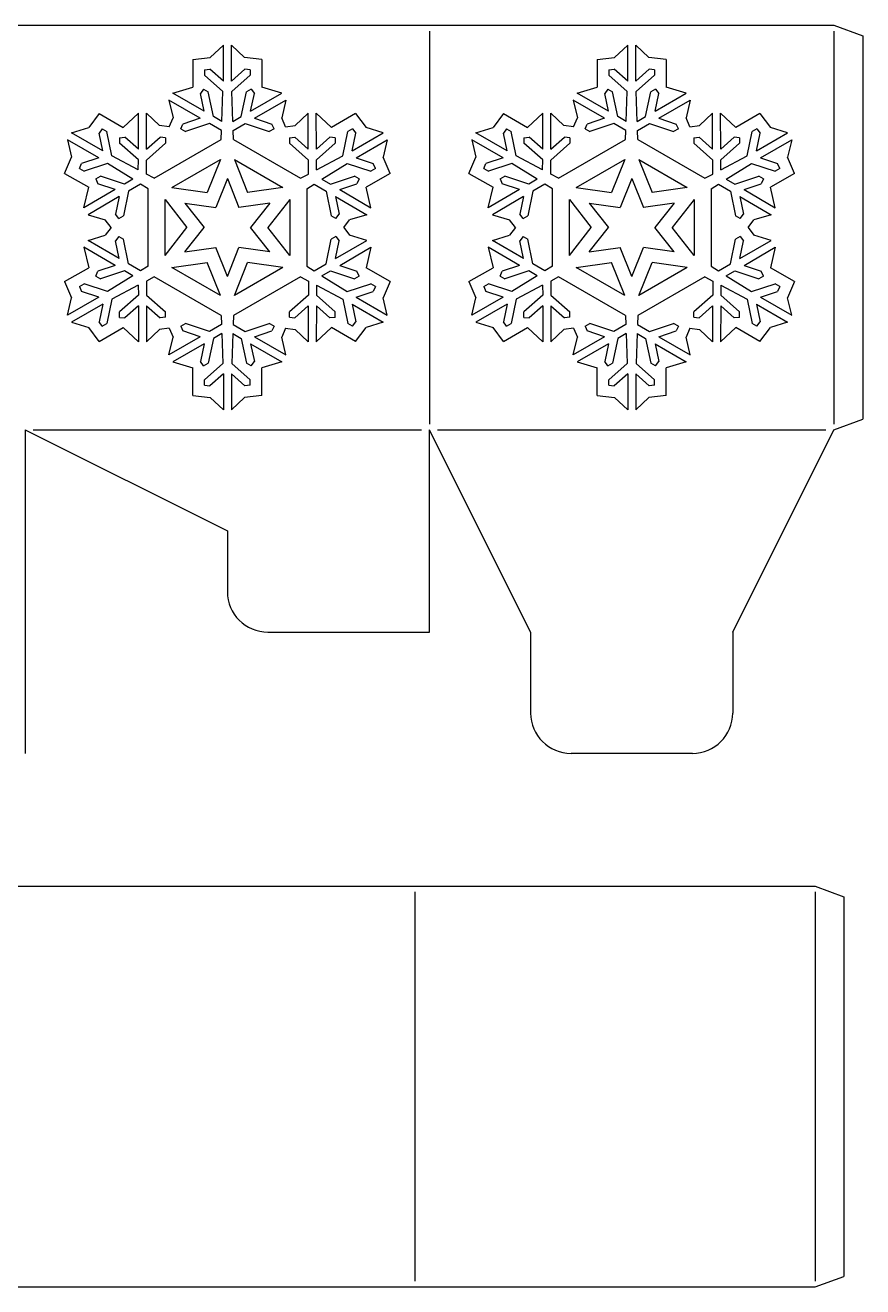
# Model space of a CAD drawing. Extents: x -153 to 132, y 187 to 406.
# Drawn here: x -12.7 to 132.3, y 187.5 to 405.7 of the extents above; entities that cross this region are included whole.
import ezdxf

# ---------------------------------------------------------------- set-up
doc = ezdxf.new("R2010")
doc.units = 0
doc.layers.get('0').update_dxf_attribs({"linetype": 'CONTINUOUS'})

msp = doc.modelspace()

# ---------------------------------------------------------------- linework, layer by layer
for p, q in [((-152.69, 405.74), (127.31, 405.74)), ((57.31, 404.74), (57.31, 336.74)), ((127.31, 405.74), (132.31, 403.92)), ((127.31, 404.74), (127.31, 336.74)), ((132.31, 403.92), (132.31, 337.57)), ((21.61, 402.31), (19.35, 400.17)), ((21.61, 396.06), (21.61, 402.31)), ((23.01, 396.06), (23.01, 402.31)), ((23.01, 402.31), (25.27, 400.17)), ((91.61, 402.31), (89.35, 400.17)), ((91.61, 396.06), (91.61, 402.31)), ((93.01, 396.06), (93.01, 402.31)), ((93.01, 402.31), (95.27, 400.17)), ((16.33, 399.83), (19.35, 400.17)), ((16.33, 399.83), (16.35, 395.02)), ((28.29, 399.83), (25.27, 400.17)), ((28.29, 399.83), (28.27, 395.02)), ((86.33, 399.83), (89.35, 400.17)), ((86.33, 399.83), (86.35, 395.02)), ((98.29, 399.83), (95.27, 400.17)), ((98.29, 399.83), (98.27, 395.02)), ((18.34, 398.04), (19.27, 398.15)), ((18.34, 398.04), (18.34, 397.11)), ((21.61, 396.06), (19.27, 398.15)), ((23.01, 396.06), (25.35, 398.15)), ((26.28, 398.04), (25.35, 398.15)), ((26.28, 398.04), (26.28, 397.11)), ((88.34, 398.04), (89.27, 398.15)), ((88.34, 398.04), (88.34, 397.11)), ((91.61, 396.06), (89.27, 398.15)), ((93.01, 396.06), (95.35, 398.15)), ((96.28, 398.04), (95.35, 398.15)), ((96.28, 398.04), (96.28, 397.11)), ((21.54, 394.26), (18.34, 397.11)), ((23.08, 394.26), (26.28, 397.11)), ((91.54, 394.26), (88.34, 397.11)), ((93.08, 394.26), (96.28, 397.11)), ((12.86, 393.96), (16.35, 395.02)), ((18.28, 390.86), (12.86, 393.96)), ((18.19, 394.69), (17.64, 393.93)), ((18.28, 390.86), (17.64, 393.93)), ((18.19, 394.69), (19, 394.22)), ((19.9, 389.93), (19, 394.22)), ((21.36, 389.1), (21.54, 394.26)), ((23.26, 389.1), (23.08, 394.26)), ((24.72, 389.93), (25.62, 394.22)), ((26.43, 394.69), (25.62, 394.22)), ((26.34, 390.86), (31.76, 393.96)), ((26.34, 390.86), (26.98, 393.93)), ((26.43, 394.69), (26.98, 393.93)), ((31.76, 393.96), (28.27, 395.02)), ((82.86, 393.96), (86.35, 395.02)), ((88.28, 390.86), (82.86, 393.96)), ((88.19, 394.69), (87.64, 393.93)), ((88.28, 390.86), (87.64, 393.93)), ((88.19, 394.69), (89, 394.22)), ((89.9, 389.93), (89, 394.22)), ((91.36, 389.1), (91.54, 394.26)), ((93.26, 389.1), (93.08, 394.26)), ((94.72, 389.93), (95.62, 394.22)), ((96.43, 394.69), (95.62, 394.22)), ((96.34, 390.86), (101.76, 393.96)), ((96.34, 390.86), (96.98, 393.93)), ((96.43, 394.69), (96.98, 393.93)), ((101.76, 393.96), (98.27, 395.02)), ((17.59, 389.65), (12.17, 392.75)), ((12.17, 392.75), (12.9, 389.73)), ((27.03, 389.65), (32.45, 392.75)), ((32.45, 392.75), (31.72, 389.73)), ((87.59, 389.65), (82.17, 392.75)), ((82.17, 392.75), (82.9, 389.73)), ((97.03, 389.65), (102.45, 392.75)), ((102.45, 392.75), (101.72, 389.73)), ((0.11, 390.46), (-1.7, 388.02)), ((0.11, 390.46), (4.27, 388.04)), ((6.93, 390.54), (4.27, 388.04)), ((6.9, 384.29), (6.93, 390.54)), ((8.3, 384.29), (8.32, 390.53)), ((8.32, 390.53), (10.58, 388.39)), ((12.24, 388.19), (12.9, 389.73)), ((14.24, 387.79), (14.61, 388.65)), ((17.59, 389.65), (14.61, 388.65)), ((19.21, 388.72), (15.06, 387.33)), ((21.3, 387.52), (19.21, 388.72)), ((21.36, 389.1), (19.9, 389.93)), ((23.26, 389.1), (24.72, 389.93)), ((23.32, 387.52), (25.41, 388.72)), ((25.41, 388.72), (29.56, 387.33)), ((27.03, 389.65), (30.01, 388.65)), ((30.38, 387.79), (30.01, 388.65)), ((32.38, 388.19), (31.72, 389.73)), ((36.3, 390.53), (34.04, 388.39)), ((36.32, 384.29), (36.3, 390.53)), ((37.69, 390.54), (40.35, 388.04)), ((37.72, 384.29), (37.69, 390.54)), ((44.51, 390.46), (40.35, 388.04)), ((44.51, 390.46), (46.32, 388.02)), ((70.11, 390.46), (68.3, 388.02)), ((70.11, 390.46), (74.27, 388.04)), ((76.93, 390.54), (74.27, 388.04)), ((76.9, 384.29), (76.93, 390.54)), ((78.3, 384.29), (78.32, 390.53)), ((78.32, 390.53), (80.58, 388.39)), ((82.24, 388.19), (82.9, 389.73)), ((84.24, 387.79), (84.61, 388.65)), ((87.59, 389.65), (84.61, 388.65)), ((89.21, 388.72), (85.06, 387.33)), ((91.3, 387.52), (89.21, 388.72)), ((91.36, 389.1), (89.9, 389.93)), ((93.26, 389.1), (94.72, 389.93)), ((93.32, 387.52), (95.41, 388.72)), ((95.41, 388.72), (99.56, 387.33)), ((97.03, 389.65), (100.01, 388.65)), ((100.38, 387.79), (100.01, 388.65)), ((102.38, 388.19), (101.72, 389.73)), ((106.3, 390.53), (104.04, 388.39)), ((106.32, 384.29), (106.3, 390.53)), ((107.69, 390.54), (110.35, 388.04)), ((107.72, 384.29), (107.69, 390.54)), ((114.51, 390.46), (110.35, 388.04)), ((114.51, 390.46), (116.32, 388.02)), ((-4.68, 387.13), (-1.7, 388.02)), ((0.73, 384.01), (-4.68, 387.13)), ((0.65, 387.83), (0.1, 387.08)), ((0.73, 384.01), (0.1, 387.08)), ((0.65, 387.83), (1.46, 387.36)), ((2.32, 383.17), (1.46, 387.36)), ((3.64, 386.28), (4.56, 386.38)), ((6.9, 384.29), (4.56, 386.38)), ((8.3, 384.29), (10.65, 386.36)), ((12.24, 388.19), (10.58, 388.39)), ((11.58, 386.25), (10.65, 386.36)), ((14.24, 387.79), (15.06, 387.33)), ((21.25, 385.99), (21.3, 387.52)), ((23.37, 385.99), (23.32, 387.52)), ((30.38, 387.79), (29.56, 387.33)), ((32.38, 388.19), (34.04, 388.39)), ((33.04, 386.25), (33.97, 386.36)), ((36.32, 384.29), (33.97, 386.36)), ((37.72, 384.29), (40.06, 386.38)), ((40.99, 386.28), (40.06, 386.38)), ((42.3, 383.17), (43.16, 387.36)), ((43.97, 387.83), (43.16, 387.36)), ((43.89, 384.01), (49.3, 387.13)), ((43.89, 384.01), (44.52, 387.08)), ((43.97, 387.83), (44.52, 387.08)), ((49.3, 387.13), (46.32, 388.02)), ((65.32, 387.13), (68.3, 388.02)), ((70.73, 384.01), (65.32, 387.13)), ((70.65, 387.83), (70.1, 387.08)), ((70.73, 384.01), (70.1, 387.08)), ((70.65, 387.83), (71.46, 387.36)), ((72.32, 383.17), (71.46, 387.36)), ((73.64, 386.28), (74.56, 386.38)), ((76.9, 384.29), (74.56, 386.38)), ((78.3, 384.29), (80.65, 386.36)), ((82.24, 388.19), (80.58, 388.39)), ((81.58, 386.25), (80.65, 386.36)), ((84.24, 387.79), (85.06, 387.33)), ((91.25, 385.99), (91.3, 387.52)), ((93.37, 385.99), (93.32, 387.52)), ((100.38, 387.79), (99.56, 387.33)), ((102.38, 388.19), (104.04, 388.39)), ((103.04, 386.25), (103.97, 386.36)), ((106.32, 384.29), (103.97, 386.36)), ((107.72, 384.29), (110.06, 386.38)), ((110.99, 386.28), (110.06, 386.38)), ((112.3, 383.17), (113.16, 387.36)), ((113.97, 387.83), (113.16, 387.36)), ((113.89, 384.01), (119.3, 387.13)), ((113.89, 384.01), (114.52, 387.08)), ((113.97, 387.83), (114.52, 387.08)), ((119.3, 387.13), (116.32, 388.02)), ((0.03, 382.8), (-5.38, 385.92)), ((-5.38, 385.92), (-4.66, 382.89)), ((3.64, 386.28), (3.64, 385.35)), ((6.9, 382.43), (3.64, 385.35)), ((8.29, 382.42), (11.57, 385.32)), ((9.64, 379.29), (21.25, 385.99)), ((11.58, 386.25), (11.57, 385.32)), ((23.37, 385.99), (34.98, 379.29)), ((33.04, 386.25), (33.05, 385.32)), ((36.33, 382.42), (33.05, 385.32)), ((37.72, 382.43), (40.99, 385.35)), ((40.99, 386.28), (40.99, 385.35)), ((44.59, 382.8), (50, 385.92)), ((50, 385.92), (49.28, 382.89)), ((70.03, 382.8), (64.62, 385.92)), ((64.62, 385.92), (65.34, 382.89)), ((73.64, 386.28), (73.64, 385.35)), ((76.9, 382.43), (73.64, 385.35)), ((78.29, 382.42), (81.57, 385.32)), ((79.64, 379.29), (91.25, 385.99)), ((81.58, 386.25), (81.57, 385.32)), ((93.37, 385.99), (104.98, 379.29)), ((103.04, 386.25), (103.05, 385.32)), ((106.33, 382.42), (103.05, 385.32)), ((107.72, 382.43), (110.99, 385.35)), ((110.99, 386.28), (110.99, 385.35)), ((114.59, 382.8), (120, 385.92)), ((120, 385.92), (119.28, 382.89)), ((-5.87, 380.11), (-4.66, 382.89)), ((0.03, 382.8), (-2.95, 381.81)), ((6.89, 380.74), (2.32, 383.17)), ((6.89, 380.74), (6.9, 382.43)), ((8.28, 380), (8.29, 382.42)), ((12.72, 377.67), (21.1, 382.51)), ((21.1, 382.51), (18.81, 376.81)), ((23.52, 382.51), (31.9, 377.67)), ((23.52, 382.51), (25.82, 376.81)), ((36.34, 380), (36.33, 382.42)), ((37.73, 380.74), (37.72, 382.43)), ((37.73, 380.74), (42.3, 383.17)), ((44.59, 382.8), (47.57, 381.81)), ((50.49, 380.11), (49.28, 382.89)), ((64.13, 380.11), (65.34, 382.89)), ((70.03, 382.8), (67.05, 381.81)), ((76.89, 380.74), (72.32, 383.17)), ((76.89, 380.74), (76.9, 382.43)), ((78.28, 380), (78.29, 382.42)), ((82.72, 377.67), (91.1, 382.51)), ((91.1, 382.51), (88.81, 376.81)), ((93.52, 382.51), (101.9, 377.67)), ((93.52, 382.51), (95.82, 376.81)), ((106.34, 380), (106.33, 382.42)), ((107.73, 380.74), (107.72, 382.43)), ((107.73, 380.74), (112.3, 383.17)), ((114.59, 382.8), (117.57, 381.81)), ((120.49, 380.11), (119.28, 382.89)), ((-5.87, 380.11), (-1.69, 377.72)), ((-3.32, 380.95), (-2.95, 381.81)), ((-3.32, 380.95), (-2.51, 380.49)), ((1.56, 381.84), (-2.51, 380.49)), ((5.94, 379.1), (1.56, 381.84)), ((9.64, 379.29), (8.28, 380)), ((34.98, 379.29), (36.34, 380)), ((38.68, 379.1), (43.06, 381.84)), ((43.06, 381.84), (47.13, 380.49)), ((50.49, 380.11), (46.31, 377.72)), ((47.94, 380.95), (47.13, 380.49)), ((47.94, 380.95), (47.57, 381.81)), ((64.13, 380.11), (68.31, 377.72)), ((66.68, 380.95), (67.05, 381.81)), ((66.68, 380.95), (67.49, 380.49)), ((71.56, 381.84), (67.49, 380.49)), ((75.94, 379.1), (71.56, 381.84)), ((79.64, 379.29), (78.28, 380)), ((104.98, 379.29), (106.34, 380)), ((108.68, 379.1), (113.06, 381.84)), ((113.06, 381.84), (117.13, 380.49)), ((120.49, 380.11), (116.31, 377.72)), ((117.94, 380.95), (117.13, 380.49)), ((117.94, 380.95), (117.57, 381.81)), ((-2.52, 374.17), (-1.69, 377.72)), ((-0.48, 379.15), (0.33, 379.61)), ((-0.48, 379.15), (-0.11, 378.29)), ((2.88, 377.31), (-0.11, 378.29)), ((4.49, 378.25), (0.33, 379.61)), ((5.94, 379.1), (4.49, 378.25)), ((7.28, 378.26), (5.19, 377.05)), ((8.58, 377.45), (7.28, 378.26)), ((12.72, 377.67), (18.81, 376.81)), ((22.31, 379.22), (20.3, 374.23)), ((22.31, 379.22), (24.32, 374.23)), ((31.9, 377.67), (25.82, 376.81)), ((36.05, 377.45), (37.35, 378.26)), ((37.35, 378.26), (39.43, 377.05)), ((38.68, 379.1), (40.14, 378.25)), ((40.14, 378.25), (44.3, 379.61)), ((41.75, 377.31), (44.73, 378.29)), ((45.1, 379.15), (44.3, 379.61)), ((45.1, 379.15), (44.73, 378.29)), ((47.15, 374.17), (46.31, 377.72)), ((67.48, 374.17), (68.31, 377.72)), ((69.52, 379.15), (70.33, 379.61)), ((69.52, 379.15), (69.89, 378.29)), ((72.88, 377.31), (69.89, 378.29)), ((74.49, 378.25), (70.33, 379.61)), ((75.94, 379.1), (74.49, 378.25)), ((77.28, 378.26), (75.19, 377.05)), ((78.58, 377.45), (77.28, 378.26)), ((82.72, 377.67), (88.81, 376.81)), ((92.31, 379.22), (90.3, 374.23)), ((92.31, 379.22), (94.32, 374.23)), ((101.9, 377.67), (95.82, 376.81)), ((106.05, 377.45), (107.35, 378.26)), ((107.35, 378.26), (109.43, 377.05)), ((108.68, 379.1), (110.14, 378.25)), ((110.14, 378.25), (114.3, 379.61)), ((111.75, 377.31), (114.73, 378.29)), ((115.1, 379.15), (114.3, 379.61)), ((115.1, 379.15), (114.73, 378.29)), ((117.15, 374.17), (116.31, 377.72)), ((2.88, 377.31), (-2.52, 374.17)), ((3.58, 376.11), (-1.82, 372.96)), ((3.58, 376.11), (2.95, 373.03)), ((5.19, 377.05), (4.32, 372.75)), ((8.58, 364.04), (8.58, 377.45)), ((11.52, 365.91), (11.52, 375.58)), ((11.52, 375.58), (15.3, 370.74)), ((33.11, 375.58), (29.32, 370.74)), ((33.11, 375.58), (33.11, 365.91)), ((36.05, 377.45), (36.05, 364.04)), ((39.43, 377.05), (40.3, 372.75)), ((41.04, 376.11), (46.44, 372.96)), ((41.04, 376.11), (41.67, 373.03)), ((41.75, 377.31), (47.15, 374.17)), ((72.88, 377.31), (67.48, 374.17)), ((73.58, 376.11), (68.18, 372.96)), ((73.58, 376.11), (72.95, 373.03)), ((75.19, 377.05), (74.32, 372.75)), ((78.58, 364.04), (78.58, 377.45)), ((81.52, 365.91), (81.52, 375.58)), ((81.52, 375.58), (85.3, 370.74)), ((103.11, 375.58), (99.32, 370.74)), ((103.11, 375.58), (103.11, 365.91)), ((106.05, 377.45), (106.05, 364.04)), ((109.43, 377.05), (110.3, 372.75)), ((111.04, 376.11), (116.44, 372.96)), ((111.04, 376.11), (111.67, 373.03)), ((111.75, 377.31), (117.15, 374.17)), ((14.97, 374.98), (18.29, 370.74)), ((14.97, 374.98), (20.3, 374.23)), ((29.65, 374.98), (24.32, 374.23)), ((29.65, 374.98), (26.33, 370.74)), ((84.97, 374.98), (88.29, 370.74)), ((84.97, 374.98), (90.3, 374.23)), ((99.65, 374.98), (94.32, 374.23)), ((99.65, 374.98), (96.33, 370.74)), ((-1.82, 372.96), (1.17, 372.08)), ((2.17, 370.74), (1.17, 372.08)), ((3.51, 372.28), (2.95, 373.03)), ((3.51, 372.28), (4.32, 372.75)), ((41.11, 372.28), (40.3, 372.75)), ((41.11, 372.28), (41.67, 373.03)), ((42.45, 370.74), (43.46, 372.08)), ((46.44, 372.96), (43.46, 372.08)), ((68.18, 372.96), (71.17, 372.08)), ((72.17, 370.74), (71.17, 372.08)), ((73.51, 372.28), (72.95, 373.03)), ((73.51, 372.28), (74.32, 372.75)), ((111.11, 372.28), (110.3, 372.75)), ((111.11, 372.28), (111.67, 373.03)), ((112.45, 370.74), (113.46, 372.08)), ((116.44, 372.96), (113.46, 372.08)), ((-1.82, 368.52), (1.17, 369.4)), ((2.17, 370.74), (1.17, 369.4)), ((3.51, 369.21), (2.95, 368.46)), ((3.51, 369.21), (4.32, 368.73)), ((11.52, 365.91), (15.3, 370.74)), ((14.97, 366.51), (18.29, 370.74)), ((29.65, 366.51), (26.33, 370.74)), ((33.11, 365.91), (29.32, 370.74)), ((41.11, 369.21), (40.3, 368.73)), ((41.11, 369.21), (41.67, 368.46)), ((42.45, 370.74), (43.46, 369.4)), ((46.44, 368.52), (43.46, 369.4)), ((68.18, 368.52), (71.17, 369.4)), ((72.17, 370.74), (71.17, 369.4)), ((73.51, 369.21), (72.95, 368.46)), ((73.51, 369.21), (74.32, 368.73)), ((81.52, 365.91), (85.3, 370.74)), ((84.97, 366.51), (88.29, 370.74)), ((99.65, 366.51), (96.33, 370.74)), ((103.11, 365.91), (99.32, 370.74)), ((111.11, 369.21), (110.3, 368.73)), ((111.11, 369.21), (111.67, 368.46)), ((112.45, 370.74), (113.46, 369.4)), ((116.44, 368.52), (113.46, 369.4)), ((2.88, 364.17), (-2.52, 367.32)), ((-2.52, 367.32), (-1.69, 363.77)), ((3.58, 365.38), (-1.82, 368.52)), ((3.58, 365.38), (2.95, 368.46)), ((5.19, 364.44), (4.32, 368.73)), ((14.97, 366.51), (20.3, 367.26)), ((22.31, 362.27), (20.3, 367.26)), ((22.31, 362.27), (24.32, 367.26)), ((29.65, 366.51), (24.32, 367.26)), ((39.43, 364.44), (40.3, 368.73)), ((41.04, 365.38), (46.44, 368.52)), ((41.04, 365.38), (41.67, 368.46)), ((41.75, 364.17), (47.15, 367.32)), ((47.15, 367.32), (46.31, 363.77)), ((72.88, 364.17), (67.48, 367.32)), ((67.48, 367.32), (68.31, 363.77)), ((73.58, 365.38), (68.18, 368.52)), ((73.58, 365.38), (72.95, 368.46)), ((75.19, 364.44), (74.32, 368.73)), ((84.97, 366.51), (90.3, 367.26)), ((92.31, 362.27), (90.3, 367.26)), ((92.31, 362.27), (94.32, 367.26)), ((99.65, 366.51), (94.32, 367.26)), ((109.43, 364.44), (110.3, 368.73)), ((111.04, 365.38), (116.44, 368.52)), ((111.04, 365.38), (111.67, 368.46)), ((111.75, 364.17), (117.15, 367.32)), ((117.15, 367.32), (116.31, 363.77)), ((12.72, 363.81), (18.81, 364.67)), ((21.1, 358.98), (18.81, 364.67)), ((23.52, 358.98), (25.82, 364.67)), ((31.9, 363.81), (25.82, 364.67)), ((82.72, 363.81), (88.81, 364.67)), ((91.1, 358.98), (88.81, 364.67)), ((93.52, 358.98), (95.82, 364.67)), ((101.9, 363.81), (95.82, 364.67)), ((-5.87, 361.38), (-1.69, 363.77)), ((-0.48, 362.34), (-0.11, 363.2)), ((2.88, 364.17), (-0.11, 363.2)), ((4.49, 363.24), (0.33, 361.87)), ((5.94, 362.39), (1.56, 359.65)), ((5.94, 362.39), (4.49, 363.24)), ((7.28, 363.22), (5.19, 364.44)), ((8.58, 364.04), (7.28, 363.22)), ((21.1, 358.98), (12.72, 363.81)), ((31.9, 363.81), (23.52, 358.98)), ((36.05, 364.04), (37.35, 363.22)), ((37.35, 363.22), (39.43, 364.44)), ((38.68, 362.39), (40.14, 363.24)), ((38.68, 362.39), (43.06, 359.65)), ((40.14, 363.24), (44.3, 361.87)), ((41.75, 364.17), (44.73, 363.2)), ((45.1, 362.34), (44.73, 363.2)), ((50.49, 361.38), (46.31, 363.77)), ((64.13, 361.38), (68.31, 363.77)), ((69.52, 362.34), (69.89, 363.2)), ((72.88, 364.17), (69.89, 363.2)), ((74.49, 363.24), (70.33, 361.87)), ((75.94, 362.39), (71.56, 359.65)), ((75.94, 362.39), (74.49, 363.24)), ((77.28, 363.22), (75.19, 364.44)), ((78.58, 364.04), (77.28, 363.22)), ((91.1, 358.98), (82.72, 363.81)), ((101.9, 363.81), (93.52, 358.98)), ((106.05, 364.04), (107.35, 363.22)), ((107.35, 363.22), (109.43, 364.44)), ((108.68, 362.39), (110.14, 363.24)), ((108.68, 362.39), (113.06, 359.65)), ((110.14, 363.24), (114.3, 361.87)), ((111.75, 364.17), (114.73, 363.2)), ((115.1, 362.34), (114.73, 363.2)), ((120.49, 361.38), (116.31, 363.77)), ((-5.87, 361.38), (-4.66, 358.59)), ((-3.32, 360.53), (-2.51, 361)), ((-3.32, 360.53), (-2.95, 359.68)), ((1.56, 359.65), (-2.51, 361)), ((-0.48, 362.34), (0.33, 361.87)), ((6.89, 360.74), (2.32, 358.32)), ((6.89, 360.74), (6.9, 359.06)), ((9.64, 362.2), (8.28, 361.48)), ((8.28, 361.48), (8.29, 359.06)), ((21.25, 355.5), (9.64, 362.2)), ((34.98, 362.2), (23.37, 355.5)), ((34.98, 362.2), (36.34, 361.48)), ((36.34, 361.48), (36.33, 359.06)), ((37.73, 360.74), (37.72, 359.06)), ((37.73, 360.74), (42.3, 358.32)), ((43.06, 359.65), (47.13, 361)), ((45.1, 362.34), (44.3, 361.87)), ((47.94, 360.53), (47.13, 361)), ((47.94, 360.53), (47.57, 359.68)), ((50.49, 361.38), (49.28, 358.59)), ((64.13, 361.38), (65.34, 358.59)), ((66.68, 360.53), (67.49, 361)), ((66.68, 360.53), (67.05, 359.68)), ((71.56, 359.65), (67.49, 361)), ((69.52, 362.34), (70.33, 361.87)), ((76.89, 360.74), (72.32, 358.32)), ((76.89, 360.74), (76.9, 359.06)), ((79.64, 362.2), (78.28, 361.48)), ((78.28, 361.48), (78.29, 359.06)), ((91.25, 355.5), (79.64, 362.2)), ((104.98, 362.2), (93.37, 355.5)), ((104.98, 362.2), (106.34, 361.48)), ((106.34, 361.48), (106.33, 359.06)), ((107.73, 360.74), (107.72, 359.06)), ((107.73, 360.74), (112.3, 358.32)), ((113.06, 359.65), (117.13, 361)), ((115.1, 362.34), (114.3, 361.87)), ((117.94, 360.53), (117.13, 361)), ((117.94, 360.53), (117.57, 359.68)), ((120.49, 361.38), (119.28, 358.59)), ((0.03, 358.69), (-5.38, 355.56)), ((-5.38, 355.56), (-4.66, 358.59)), ((0.03, 358.69), (-2.95, 359.68)), ((2.32, 358.32), (1.46, 354.12)), ((6.9, 359.06), (3.64, 356.14)), ((8.29, 359.06), (11.57, 356.17)), ((36.33, 359.06), (33.05, 356.17)), ((37.72, 359.06), (40.99, 356.14)), ((42.3, 358.32), (43.16, 354.12)), ((44.59, 358.69), (47.57, 359.68)), ((44.59, 358.69), (50, 355.56)), ((50, 355.56), (49.28, 358.59)), ((70.03, 358.69), (64.62, 355.56)), ((64.62, 355.56), (65.34, 358.59)), ((70.03, 358.69), (67.05, 359.68)), ((72.32, 358.32), (71.46, 354.12)), ((76.9, 359.06), (73.64, 356.14)), ((78.29, 359.06), (81.57, 356.17)), ((106.33, 359.06), (103.05, 356.17)), ((107.72, 359.06), (110.99, 356.14)), ((112.3, 358.32), (113.16, 354.12)), ((114.59, 358.69), (117.57, 359.68)), ((114.59, 358.69), (120, 355.56)), ((120, 355.56), (119.28, 358.59)), ((0.73, 357.48), (-4.68, 354.36)), ((0.73, 357.48), (0.1, 354.4)), ((3.64, 355.2), (3.64, 356.14)), ((6.9, 357.2), (4.56, 355.1)), ((6.9, 357.2), (6.93, 350.95)), ((8.3, 357.2), (8.32, 350.95)), ((8.3, 357.2), (10.65, 355.12)), ((11.58, 355.23), (11.57, 356.17)), ((33.04, 355.23), (33.05, 356.17)), ((36.32, 357.2), (33.97, 355.12)), ((36.32, 357.2), (36.3, 350.95)), ((37.72, 357.2), (37.69, 350.95)), ((37.72, 357.2), (40.06, 355.1)), ((40.99, 355.2), (40.99, 356.14)), ((43.89, 357.48), (49.3, 354.36)), ((43.89, 357.48), (44.52, 354.4)), ((70.73, 357.48), (65.32, 354.36)), ((70.73, 357.48), (70.1, 354.4)), ((73.64, 355.2), (73.64, 356.14)), ((76.9, 357.2), (74.56, 355.1)), ((76.9, 357.2), (76.93, 350.95)), ((78.3, 357.2), (78.32, 350.95)), ((78.3, 357.2), (80.65, 355.12)), ((81.58, 355.23), (81.57, 356.17)), ((103.04, 355.23), (103.05, 356.17)), ((106.32, 357.2), (103.97, 355.12)), ((106.32, 357.2), (106.3, 350.95)), ((107.72, 357.2), (107.69, 350.95)), ((107.72, 357.2), (110.06, 355.1)), ((110.99, 355.2), (110.99, 356.14)), ((113.89, 357.48), (119.3, 354.36)), ((113.89, 357.48), (114.52, 354.4)), ((-4.68, 354.36), (-1.7, 353.46)), ((0.65, 353.65), (0.1, 354.4)), ((0.65, 353.65), (1.46, 354.12)), ((3.64, 355.2), (4.56, 355.1)), ((11.58, 355.23), (10.65, 355.12)), ((14.24, 353.7), (15.06, 354.16)), ((14.24, 353.7), (14.61, 352.84)), ((19.21, 352.76), (15.06, 354.16)), ((21.3, 353.96), (19.21, 352.76)), ((21.25, 355.5), (21.3, 353.96)), ((23.37, 355.5), (23.32, 353.96)), ((23.32, 353.96), (25.41, 352.76)), ((25.41, 352.76), (29.56, 354.16)), ((30.38, 353.7), (29.56, 354.16)), ((30.38, 353.7), (30.01, 352.84)), ((33.04, 355.23), (33.97, 355.12)), ((40.99, 355.2), (40.06, 355.1)), ((43.97, 353.65), (43.16, 354.12)), ((43.97, 353.65), (44.52, 354.4)), ((49.3, 354.36), (46.32, 353.46)), ((65.32, 354.36), (68.3, 353.46)), ((70.65, 353.65), (70.1, 354.4)), ((70.65, 353.65), (71.46, 354.12)), ((73.64, 355.2), (74.56, 355.1)), ((81.58, 355.23), (80.65, 355.12)), ((84.24, 353.7), (85.06, 354.16)), ((84.24, 353.7), (84.61, 352.84)), ((89.21, 352.76), (85.06, 354.16)), ((91.3, 353.96), (89.21, 352.76)), ((91.25, 355.5), (91.3, 353.96)), ((93.37, 355.5), (93.32, 353.96)), ((93.32, 353.96), (95.41, 352.76)), ((95.41, 352.76), (99.56, 354.16)), ((100.38, 353.7), (99.56, 354.16)), ((100.38, 353.7), (100.01, 352.84)), ((103.04, 355.23), (103.97, 355.12)), ((110.99, 355.2), (110.06, 355.1)), ((113.97, 353.65), (113.16, 354.12)), ((113.97, 353.65), (114.52, 354.4)), ((119.3, 354.36), (116.32, 353.46)), ((0.11, 351.02), (-1.7, 353.46)), ((0.11, 351.02), (4.27, 353.44)), ((6.93, 350.95), (4.27, 353.44)), ((8.32, 350.95), (10.58, 353.1)), ((12.24, 353.3), (10.58, 353.1)), ((17.59, 351.84), (12.17, 348.73)), ((12.17, 348.73), (12.9, 351.76)), ((12.24, 353.3), (12.9, 351.76)), ((17.59, 351.84), (14.61, 352.84)), ((19.9, 351.55), (19, 347.27)), ((21.36, 352.39), (19.9, 351.55)), ((21.36, 352.39), (21.54, 347.22)), ((23.26, 352.39), (23.08, 347.22)), ((23.26, 352.39), (24.72, 351.55)), ((24.72, 351.55), (25.62, 347.27)), ((27.03, 351.84), (30.01, 352.84)), ((27.03, 351.84), (32.45, 348.73)), ((32.38, 353.3), (31.72, 351.76)), ((32.45, 348.73), (31.72, 351.76)), ((32.38, 353.3), (34.04, 353.1)), ((36.3, 350.95), (34.04, 353.1)), ((37.69, 350.95), (40.35, 353.44)), ((44.51, 351.02), (40.35, 353.44)), ((44.51, 351.02), (46.32, 353.46)), ((70.11, 351.02), (68.3, 353.46)), ((70.11, 351.02), (74.27, 353.44)), ((76.93, 350.95), (74.27, 353.44)), ((78.32, 350.95), (80.58, 353.1)), ((82.24, 353.3), (80.58, 353.1)), ((87.59, 351.84), (82.17, 348.73)), ((82.17, 348.73), (82.9, 351.76)), ((82.24, 353.3), (82.9, 351.76)), ((87.59, 351.84), (84.61, 352.84)), ((89.9, 351.55), (89, 347.27)), ((91.36, 352.39), (89.9, 351.55)), ((91.36, 352.39), (91.54, 347.22)), ((93.26, 352.39), (93.08, 347.22)), ((93.26, 352.39), (94.72, 351.55)), ((94.72, 351.55), (95.62, 347.27)), ((97.03, 351.84), (100.01, 352.84)), ((97.03, 351.84), (102.45, 348.73)), ((102.38, 353.3), (101.72, 351.76)), ((102.45, 348.73), (101.72, 351.76)), ((102.38, 353.3), (104.04, 353.1)), ((106.3, 350.95), (104.04, 353.1)), ((107.69, 350.95), (110.35, 353.44)), ((114.51, 351.02), (110.35, 353.44)), ((114.51, 351.02), (116.32, 353.46)), ((18.28, 350.63), (12.86, 347.52)), ((18.28, 350.63), (17.64, 347.55)), ((26.34, 350.63), (31.76, 347.52)), ((26.34, 350.63), (26.98, 347.55)), ((88.28, 350.63), (82.86, 347.52)), ((88.28, 350.63), (87.64, 347.55)), ((96.34, 350.63), (101.76, 347.52)), ((96.34, 350.63), (96.98, 347.55)), ((12.86, 347.52), (16.35, 346.47)), ((18.19, 346.8), (17.64, 347.55)), ((18.19, 346.8), (19, 347.27)), ((21.54, 347.22), (18.34, 344.38)), ((23.08, 347.22), (26.28, 344.38)), ((26.43, 346.8), (25.62, 347.27)), ((26.43, 346.8), (26.98, 347.55)), ((31.76, 347.52), (28.27, 346.47)), ((82.86, 347.52), (86.35, 346.47)), ((88.19, 346.8), (87.64, 347.55)), ((88.19, 346.8), (89, 347.27)), ((91.54, 347.22), (88.34, 344.38)), ((93.08, 347.22), (96.28, 344.38)), ((96.43, 346.8), (95.62, 347.27)), ((96.43, 346.8), (96.98, 347.55)), ((101.76, 347.52), (98.27, 346.47)), ((16.33, 341.66), (16.35, 346.47)), ((21.61, 345.42), (19.27, 343.34)), ((21.61, 345.42), (21.61, 339.17)), ((23.01, 345.42), (23.01, 339.17)), ((23.01, 345.42), (25.35, 343.34)), ((28.29, 341.66), (28.27, 346.47)), ((86.33, 341.66), (86.35, 346.47)), ((91.61, 345.42), (89.27, 343.34)), ((91.61, 345.42), (91.61, 339.17)), ((93.01, 345.42), (93.01, 339.17)), ((93.01, 345.42), (95.35, 343.34)), ((98.29, 341.66), (98.27, 346.47)), ((18.34, 343.44), (18.34, 344.38)), ((18.34, 343.44), (19.27, 343.34)), ((26.28, 343.44), (25.35, 343.34)), ((26.28, 343.44), (26.28, 344.38)), ((88.34, 343.44), (88.34, 344.38)), ((88.34, 343.44), (89.27, 343.34)), ((96.28, 343.44), (95.35, 343.34)), ((96.28, 343.44), (96.28, 344.38)), ((16.33, 341.66), (19.35, 341.31)), ((21.61, 339.17), (19.35, 341.31)), ((23.01, 339.17), (25.27, 341.31)), ((28.29, 341.66), (25.27, 341.31)), ((86.33, 341.66), (89.35, 341.31)), ((91.61, 339.17), (89.35, 341.31)), ((93.01, 339.17), (95.27, 341.31)), ((98.29, 341.66), (95.27, 341.31)), ((127.31, 335.74), (132.31, 337.57)), ((-12.69, 335.74), (-12.69, 279.74)), ((-12.69, 335.74), (22.31, 318.24)), ((-11.29, 335.74), (55.91, 335.74)), ((57.31, 300.74), (57.31, 335.74)), ((74.81, 300.74), (57.31, 335.74)), ((58.71, 335.74), (125.91, 335.74)), ((109.81, 300.74), (127.31, 335.74)), ((22.31, 318.24), (22.31, 307.74)), ((29.31, 300.74), (57.31, 300.74)), ((74.81, 300.74), (74.81, 286.74)), ((109.81, 300.74), (109.81, 286.74)), ((102.81, 279.74), (81.81, 279.74)), ((-153.12, 256.76), (124.08, 256.76)), ((54.78, 255.77), (54.78, 188.45)), ((124.08, 256.76), (129.03, 254.96)), ((124.08, 255.77), (124.08, 188.45)), ((129.03, 254.96), (129.03, 189.27)), ((124.08, 187.46), (129.03, 189.27)), ((-153.12, 187.46), (124.08, 187.46))]:
    msp.add_line(p, q)
for centre, start, end in [((29.31, 307.74), 180, 270), ((81.81, 286.74), 180, 270), ((102.81, 286.74), 270, 0)]:
    msp.add_arc(centre, 7, start, end)

doc.saveas('drawing.dxf')
